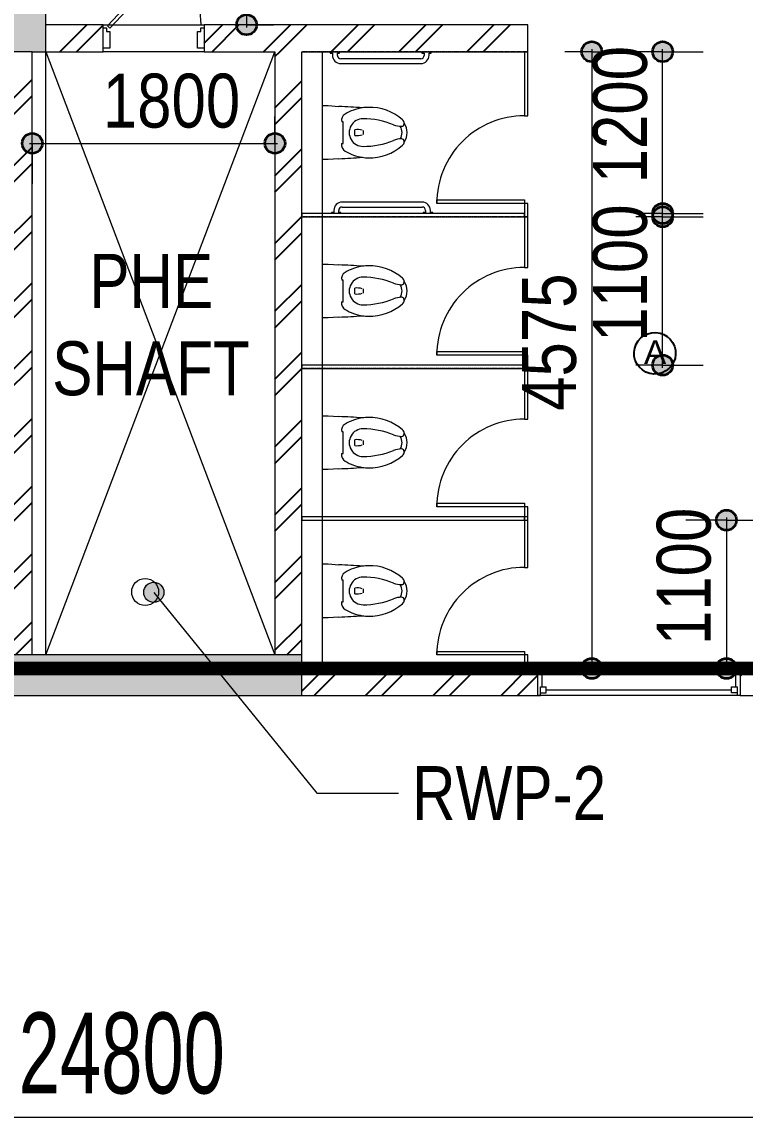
# Model space of a CAD drawing. Header units: millimetres. Extents: x 1706 to 249912, y -487248 to 27192.
# Drawn here: x 104759 to 110123, y -487148 to -479024 of the extents above; entities that cross this region are included whole.
import ezdxf

# ---------------------------------------------------------------- set-up
doc = ezdxf.new("R2010")
doc.units = ezdxf.units.MM
doc.linetypes.add('Dash', pattern=[6.35, 3.175, -3.175])
doc.layers.get('0').update_dxf_attribs({"color": 251})
for name, color, linetype, lineweight in [('A-ANNO-DIMS', 251, 'Continuous', 5), ('A-ANNO-DIMS-200', 251, 'Continuous', 5), ('A-DETL-THIN', 251, 'Continuous', 5), ('A-DOOR', 251, 'Continuous', 5), ('A-FLOR', 251, 'Continuous', 5), ('A-GENM', 251, 'Continuous', 5), ('A-GENM-HDLN', 251, 'Dash', 5), ('A-GLAZ', 251, 'Continuous', 5), ('A-WALL', 251, 'Continuous', 5), ('A-WALL-PATT', 251, 'Continuous', 25), ('G-ANNO-TEXT', 251, 'Continuous', 5), ('M-FIRE-FHC', 251, 'Continuous', 9), ('P-SANR-FIXT', 251, 'Continuous', 5)]:
    doc.layers.add(name, color=color, linetype=linetype, lineweight=lineweight)
doc.layers.add('FIRE COMPARTMENTATION', color=30, linetype='Continuous')
doc.layers.add('PHE-MULTI SENSOR DETECTOR (ABOVE', color=3, linetype='Continuous')
doc.styles.add('Arial', font='arial.ttf', dxfattribs={"height": 300})
doc.styles.add('Arial Narrow', font='ARIALN.TTF', dxfattribs={"height": 450})
doc.styles.add('Arial Narrow_2', font='ARIALN.TTF', dxfattribs={"width": 0.8, "height": 300})
doc.styles.add('Arial_2', font='arial.ttf', dxfattribs={"width": 0.8, "height": 270})
doc.dimstyles.new('RSP_DIM_2_0mm__DOT_', dxfattribs={"dimscale": 304.8, "dimtxt": 409.372389, "dimasz": 1.968504, "dimexe": 0.984252, "dimexo": 0.0625, "dimgap": 0, "dimtad": 1, "dimdec": 0, "dimrnd": 5, "dimzin": 0, "dimdsep": 46, "dimtxsty": 'Arial Narrow', "dimblk1": 'DOTSMALL', "dimblk2": 'DOTSMALL', "dimsah": 1, "dimcen": 0.09, "dimdle": 0.065617, "dimazin": 0, "dimtfac": 1, "dimtdec": 4, "dimtix": 1, "dimtmove": 0, "dimatfit": 3, "dimfxl": 0.656168, "dimfxlon": 1, "dimtvp": 1, "dimtolj": 1, "dimtzin": 0, "dimarcsym": 2})
doc.dimstyles.new('RSP_DIM_3_0mm_BOLD_ARIAL__Outer_Dims_', dxfattribs={"dimscale": 304.8, "dimtxt": 614.058584, "dimasz": 2.624672, "dimexe": 0, "dimexo": 0.0625, "dimgap": 0, "dimtad": 1, "dimdec": 0, "dimrnd": 5, "dimzin": 0, "dimdsep": 46, "dimtxsty": 'Arial Narrow_2', "dimblk1": 'DOTSMALL', "dimblk2": 'DOTSMALL', "dimsah": 1, "dimcen": 0.09, "dimazin": 0, "dimtfac": 1, "dimtdec": 4, "dimtix": 1, "dimtmove": 0, "dimatfit": 3, "dimfxl": 1.5625, "dimfxlon": 1, "dimtvp": 1, "dimtolj": 1, "dimtzin": 0, "dimarcsym": 2})
pattern_1 = [(45, (-45658.5, 463347.42), (-251.44717, 251.44717), []), (45, (-45658.5, 463728.42), (-251.44717, 251.44717), [])]

# ---------------------------------------------------------------- blocks, each defined once
blk = doc.blocks.new('zw$3B71')
at = {"layer": 'FIRE COMPARTMENTATION', "color": 1, "const_width": 100}
blk.add_lwpolyline([(11752.3, -9912), (7050, -9912), (7050, -20472.7), (-17450, -20472.7), (-17529.2, -9903), (-20879.2, -9897), (-20800, -9900), (-66300, -9900), (-66300, -2000), (-67500, -2000), (-67500, 10496.8), (-63512, 10500), (-63512, 16512), (11752.3, 16512), (11752.3, -9101.5)], close=True, dxfattribs=at)
blk = doc.blocks.new('Above false ceiling')
at = {"extrusion": (0.007291, -0.048425, 0.9988)}
blk.add_circle((0, 1, 0), 193, dxfattribs=at)
at = {"style": 'Arial'}
blk.add_text('A', height=222, rotation=0.0001, dxfattribs=at).set_placement((-101, -100, 0))
blk = doc.blocks.new('NEW SHAFT DOOR - FD11 - 750x2250 --1875511-2ND FLOOR PLAN_')
at = {"layer": 'A-DOOR'}
for p, q in [((-375, 73.8), (-325, 73.8)), ((-375, -76.2), (-375, 73.8)), ((-325, 73.8), (-325, -50.2)), ((325, 73.8), (375, 73.8)), ((325, -50.2), (325, 73.8)), ((375, 73.8), (375, -76.2)), ((-350, -76.2), (-375, -76.2)), ((-350, -50.2), (-350, -76.2)), ((-325, -50.2), (-350, -50.2)), ((324.7, -75.6), (-169.4, -598.1)), ((342.9, -92.8), (324.7, -75.6)), ((350, -50.2), (325, -50.2)), ((350, -76.2), (350, -50.2)), ((375, -76.2), (350, -76.2)), ((342.9, -92.8), (-151.2, -615.3)), ((-151.2, -615.3), (-169.4, -598.1))]:
    blk.add_line(p, q, dxfattribs=at)
blk.add_arc((418.2, -100.7), 769.9, 180, 220.24656, dxfattribs=at)
blk = doc.blocks.new('M_Fixed - 1500 x 2100mm-1675419-2ND FLOOR PLAN_')
at = {"layer": 'A-GLAZ'}
for p, q in [((-750, 87), (-718, 87)), ((-718, -50), (-718, 87)), ((718, -50), (718, 87)), ((750, 87), (718, 87)), ((-731, -113), (-731, -50)), ((-731, -50), (-687, -50)), ((-687, -94), (-687, -50)), ((-687, -72), (687, -72)), ((687, -50), (731, -50)), ((687, -94), (687, -50)), ((731, -113), (731, -50)), ((-750, -113), (-731, -113)), ((-731, -94), (-687, -94)), ((731, -94), (687, -94)), ((748.9, -113), (731, -113))]:
    blk.add_line(p, q, dxfattribs=at)
blk = doc.blocks.new('Wall_Hung_Flushometer_Toilet_-_TOTO_-_CT708E - Wall_Hung_Flushometer_Toilet_-_TOTO_-_CT708E-404150-2ND FLOOR PLAN_')
at = {"layer": 'P-SANR-FIXT'}
for p, q in [((41758.5, -480820.1), (41803.3, -480820.1)), ((41758.5, -480820.1), (41803.3, -480820.1)), ((41803.3, -480820.1), (41883.4, -480826.7)), ((41803.3, -480820.1), (41883.4, -480826.7)), ((41913.5, -480939.8), (41903.6, -480939.8)), ((41913.5, -481101.1), (41913.5, -480939.8)), ((42001.8, -481041.4), (42001.8, -480998.9)), ((42061.8, -481005.2), (42061.8, -481035.1)), ((41903.4, -481101.1), (41913.5, -481101.1)), ((41803.3, -481220.2), (41758.5, -481220.2)), ((41803.3, -481220.2), (41758.5, -481220.2)), ((41883.4, -481213.6), (41803.3, -481220.2)), ((41883.4, -481213.6), (41803.3, -481220.2))]:
    blk.add_line(p, q, dxfattribs=at)
for centre, radius, start, end in [((41732.1, -485022.7), 4198.7, 85.55326, 87.9346), ((41732.1, -485022.7), 4198.7, 85.55326, 87.9346), ((42110.4, -481187.9), 355.2, 98.54006, 120.77606), ((42110.4, -481187.9), 355.2, 91.58242, 98.54006), ((42110.4, -481187.9), 355.2, 91.58242, 98.54006), ((42110.7, -481200.4), 367.7, 48.32453, 91.58242), ((42110.7, -481200.4), 367.7, 48.32453, 91.58242), ((41956.1, -480928.8), 53.7, 120.77606, 191.8023), ((42061.9, -481020.1), 102.5, 89.81669, 270.18331), ((42060.3, -481526.3), 608.7, 68.0418, 89.81669), ((42330.8, -480953.2), 36.7, 4.60166, 48.32453), ((42330.8, -480953.2), 36.7, 4.60166, 48.32453), ((42018.6, -481127.8), 130, 73.40052, 97.42472), ((42347.4, -480814.2), 159.1, 248.0418, 270.41745), ((42264.7, -481020.1), 86.7, 327.11334, 32.88666), ((42264.7, -481020.1), 86.7, 327.11334, 32.88666), ((42348.4, -480954.3), 19, 270.41745, 356.31952), ((42267.6, -481020.1), 121.8, 324.96388, 35.03612), ((42267.6, -481020.1), 121.8, 324.96388, 35.03612), ((42330.8, -480953.2), 36.7, 356.31952, 4.60166), ((42018.6, -480912.5), 130, 262.57528, 286.59948), ((42060.3, -480514), 608.7, 270.18331, 291.9582), ((42347.4, -481226.1), 159.1, 89.58255, 111.9582), ((42348.4, -481086), 19, 3.68048, 89.58255), ((42330.8, -481087.1), 36.7, 311.67547, 355.39834), ((42330.8, -481087.1), 36.7, 311.67547, 355.39834), ((42330.8, -481087.1), 36.7, 355.39834, 3.68048), ((41956.1, -481111.5), 53.7, 168.89433, 239.22394), ((42110.4, -480852.4), 355.2, 239.22394, 261.45994), ((42110.7, -480839.9), 367.7, 268.41758, 311.67547), ((42110.7, -480839.9), 367.7, 268.41758, 311.67547), ((41732.1, -477017.6), 4198.7, 272.0654, 274.44674), ((41732.1, -477017.6), 4198.7, 272.0654, 274.44674), ((42110.4, -480852.4), 355.2, 261.45994, 268.41758), ((42110.4, -480852.4), 355.2, 261.45994, 268.41758)]:
    blk.add_arc(centre, radius, start, end, dxfattribs=at)
blk = doc.blocks.new('Toilet Stall_Floor to Ceiling_Middle - 1100 x 1650 Clear-2362225-2ND FLOOR PLAN_')
at = {"layer": 'A-GENM'}
for p, q in [((-145.1, -100), (-170.1, -100)), ((-170.1, -100), (-170.1, -1750)), ((-145.1, -1750), (-145.1, -100)), ((-70.1, -1750), (-70.1, -1100)), ((-70.1, -1100), (-45.1, -1100)), ((-45.1, -1100), (-45.1, -1750)), ((-170.1, -1750), (-145.1, -1750)), ((-70.1, -1750), (-170.1, -1750)), ((-170.1, -1750), (-170.1, -1775)), ((-170.1, -1775), (-70.1, -1775)), ((-70.1, -1775), (-70.1, -1750)), ((-45.1, -1750), (-70.1, -1750)), ((954.9, -1750), (579.9, -1750)), ((579.9, -1750), (579.9, -1775)), ((579.9, -1775), (954.9, -1775)), ((954.9, -1775), (954.9, -1750))]:
    blk.add_line(p, q, dxfattribs=at)
blk.add_arc((-70.1, -1750), 650, 360, 90, dxfattribs=at)
at = {"layer": 'A-GENM-HDLN'}
blk.add_line((954.9, -1750), (954.9, -100), dxfattribs=at)
blk = doc.blocks.new('Toilet Stall_Floor to Ceiling_Middle - 1200 x 1650 Clear-2362231-2ND FLOOR PLAN_')
at = {"layer": 'A-GENM'}
for p, q in [((-195.1, -100), (-220.1, -100)), ((-220.1, -100), (-220.1, -1750)), ((-195.1, -1750), (-195.1, -100)), ((-120.1, -1750), (-120.1, -1100)), ((-120.1, -1100), (-95.1, -1100)), ((-95.1, -1100), (-95.1, -1750)), ((-220.1, -1750), (-195.1, -1750)), ((-120.1, -1750), (-220.1, -1750)), ((-220.1, -1750), (-220.1, -1775)), ((-220.1, -1775), (-120.1, -1775)), ((-120.1, -1775), (-120.1, -1750)), ((-95.1, -1750), (-120.1, -1750)), ((1004.9, -1750), (529.9, -1750)), ((529.9, -1750), (529.9, -1775)), ((529.9, -1775), (1004.9, -1775)), ((1004.9, -1775), (1004.9, -1750))]:
    blk.add_line(p, q, dxfattribs=at)
blk.add_arc((-120.1, -1750), 650, 360, 90, dxfattribs=at)
at = {"layer": 'A-GENM-HDLN'}
blk.add_line((1004.9, -1750), (1004.9, -100), dxfattribs=at)
blk = doc.blocks.new('Grab Rail - Horizontal SMALL - Grab Bar Horizontal-2370633-2ND FLOOR PLAN_')
at = {"layer": 'P-SANR-FIXT'}
for p, q in [((-558.8, 88), (-1152.8, 88)), ((-1213.8, 10), (-1230.8, 10)), ((-1230.8, 10), (-1230.8, 0)), ((-1213.8, 27), (-1213.8, 10)), ((-1177.8, 10), (-1177.8, 27)), ((-1160.8, 10), (-1177.8, 10)), ((-1160.8, 0), (-1160.8, 10)), ((-1152.8, 52), (-558.8, 52)), ((-533.8, 10), (-550.8, 10)), ((-550.8, 10), (-550.8, 0)), ((-533.8, 27), (-533.8, 10)), ((-497.8, 10), (-497.8, 27)), ((-480.8, 10), (-497.8, 10)), ((-480.8, 0), (-480.8, 10))]:
    blk.add_line(p, q, dxfattribs=at)
for centre, radius, start, end in [((-1152.8, 27), 61, 90, 180), ((-558.8, 27), 61, 360, 90), ((-1152.8, 27), 25, 90, 180), ((-558.8, 27), 25, 0, 90)]:
    blk.add_arc(centre, radius, start, end, dxfattribs=at)
blk = doc.blocks.new('Grab Rail - Horizontal SMALL - Grab Bar Horizontal-V20-2ND FLOOR PLAN_')
at = {"layer": 'P-SANR-FIXT'}
for p, q in [((-558.8, 88), (-1152.8, 88)), ((-1213.8, 10), (-1230.8, 10)), ((-1230.8, 10), (-1230.8, 3.9)), ((-1213.8, 27), (-1213.8, 10)), ((-1177.8, 10), (-1177.8, 27)), ((-1160.8, 10), (-1177.8, 10)), ((-1160.8, 3.9), (-1160.8, 10)), ((-1152.8, 52), (-558.8, 52)), ((-533.8, 10), (-550.8, 10)), ((-550.8, 10), (-550.8, 3.9)), ((-533.8, 27), (-533.8, 10)), ((-497.8, 10), (-497.8, 27)), ((-480.8, 10), (-497.8, 10)), ((-480.8, 3.9), (-480.8, 10))]:
    blk.add_line(p, q, dxfattribs=at)
for centre, radius, start, end in [((-1152.8, 27), 61, 90, 180), ((-558.8, 27), 61, 360, 90), ((-1152.8, 27), 25, 90, 180), ((-558.8, 27), 25, 0, 90)]:
    blk.add_arc(centre, radius, start, end, dxfattribs=at)
blk = doc.blocks.new('DIMBLOCK164-2ND FLOOR PLAN_')
at = {"layer": 'A-ANNO-DIMS-200', "lineweight": 35, "transparency": 16777216}
h = blk.add_hatch(color=256, dxfattribs=at)
edge = h.paths.add_edge_path()
edge.add_arc((219471.4, -479924.9), 75, 0, 360)
h = blk.add_hatch(color=256, dxfattribs=at)
edge = h.paths.add_edge_path()
edge.add_arc((221271.4, -479924.9), 75, 0, 360)
at = {"layer": 'A-ANNO-DIMS-200', "transparency": 16777216}
for p, q in [((219471.4, -479924.9), (219471.4, -479724.9)), ((221271.4, -479924.9), (221271.4, -479724.9)), ((219451.4, -479924.9), (221291.4, -479924.9)), ((219471.4, -479924.9), (219471.4, -480224.9)), ((221271.4, -479924.9), (221271.4, -480224.9))]:
    blk.add_line(p, q, dxfattribs=at)
at = {"layer": 'A-ANNO-DIMS-200', "lineweight": 35, "transparency": 16777216}
for centre in [(219471.4, -479924.9), (221271.4, -479924.9)]:
    blk.add_circle(centre, 75, dxfattribs=at)
at = {"layer": 'A-ANNO-DIMS-200', "color": 0, "transparency": 16777216, "insert": (219994.5, -479408), "char_height": 400, "width": 904.518, "attachment_point": 1, "line_spacing_factor": 0.974696, "style": 'Arial Narrow'}
blk.add_mtext('1800', dxfattribs=at)
blk = doc.blocks.new('_DotSmall')
at = {"color": 0, "linetype": 'ByBlock', "const_width": 0.5}
blk.add_lwpolyline([(-0.0625, 0, 1), (0.0625, 0, 1)], format="xyb", close=True, dxfattribs=at)
blk = doc.blocks.new('DIMBLOCK168-2ND FLOOR PLAN_')
at = {"layer": 'A-ANNO-DIMS-200', "lineweight": 35, "transparency": 16777216}
h = blk.add_hatch(color=256, dxfattribs=at)
edge = h.paths.add_edge_path()
edge.add_arc((224620.4, -482720.1), 75, 0, 360)
h = blk.add_hatch(color=256, dxfattribs=at)
edge = h.paths.add_edge_path()
edge.add_arc((224620.4, -483820.1), 75, 0, 360)
at = {"layer": 'A-ANNO-DIMS-200', "transparency": 16777216}
for p, q in [((224620.4, -482720.1), (224320.4, -482720.1)), ((224620.4, -482700.1), (224620.4, -483840.1)), ((224620.4, -482720.1), (224820.4, -482720.1)), ((224620.4, -483820.1), (224320.4, -483820.1)), ((224620.4, -483820.1), (224820.4, -483820.1))]:
    blk.add_line(p, q, dxfattribs=at)
at = {"layer": 'A-ANNO-DIMS-200', "lineweight": 35, "transparency": 16777216}
for centre in [(224620.4, -482720.1), (224620.4, -483820.1)]:
    blk.add_circle(centre, 75, dxfattribs=at)
at = {"layer": 'A-ANNO-DIMS-200', "color": 0, "transparency": 16777216, "insert": (224103.5, -483647), "char_height": 400, "width": 904.518, "attachment_point": 1, "rotation": 90, "line_spacing_factor": 0.974696, "style": 'Arial Narrow'}
blk.add_mtext('1100', dxfattribs=at)
blk = doc.blocks.new('DIMBLOCK177-2ND FLOOR PLAN_')
at = {"layer": 'A-ANNO-DIMS-200', "lineweight": 35, "transparency": 16777216}
h = blk.add_hatch(color=256, dxfattribs=at)
edge = h.paths.add_edge_path()
edge.add_arc((221061.1, -477347.4), 75, 0, 360)
h = blk.add_hatch(color=256, dxfattribs=at)
edge = h.paths.add_edge_path()
edge.add_arc((221061.1, -479045.1), 75, 0, 360)
at = {"layer": 'A-ANNO-DIMS-200', "transparency": 16777216}
for p, q in [((221061.1, -477347.4), (220761.1, -477347.4)), ((221061.1, -477327.4), (221061.1, -479065.1)), ((221061.1, -477347.4), (221261.1, -477347.4)), ((221061.1, -479045.1), (220761.1, -479045.1)), ((221061.1, -479045.1), (221261.1, -479045.1))]:
    blk.add_line(p, q, dxfattribs=at)
at = {"layer": 'A-ANNO-DIMS-200', "lineweight": 35, "transparency": 16777216}
for centre in [(221061.1, -477347.4), (221061.1, -479045.1)]:
    blk.add_circle(centre, 75, dxfattribs=at)
at = {"layer": 'A-ANNO-DIMS-200', "color": 0, "transparency": 16777216, "insert": (220544.1, -478573.1), "char_height": 400, "width": 904.518, "attachment_point": 1, "rotation": 90, "line_spacing_factor": 0.974696, "style": 'Arial Narrow'}
blk.add_mtext('1700', dxfattribs=at)
blk = doc.blocks.new('DIMBLOCK201-2ND FLOOR PLAN_')
at = {"layer": 'A-ANNO-DIMS-200', "lineweight": 35, "transparency": 16777216}
h = blk.add_hatch(color=256, dxfattribs=at)
edge = h.paths.add_edge_path()
edge.add_arc((223621.4, -479245.1), 75, 0, 360)
h = blk.add_hatch(color=256, dxfattribs=at)
edge = h.paths.add_edge_path()
edge.add_arc((223621.4, -483820.1), 75, 0, 360)
at = {"layer": 'A-ANNO-DIMS-200', "transparency": 16777216}
for p, q in [((223621.4, -479225.1), (223621.4, -483840.1)), ((223621.4, -479245.1), (223421.4, -479245.1)), ((223621.4, -479245.1), (223921.4, -479245.1)), ((223621.4, -483820.1), (223321.4, -483820.1)), ((223621.4, -483820.1), (223821.4, -483820.1))]:
    blk.add_line(p, q, dxfattribs=at)
at = {"layer": 'A-ANNO-DIMS-200', "lineweight": 35, "transparency": 16777216}
for centre in [(223621.4, -479245.1), (223621.4, -483820.1)]:
    blk.add_circle(centre, 75, dxfattribs=at)
at = {"layer": 'A-ANNO-DIMS-200', "color": 0, "transparency": 16777216, "insert": (223104.4, -481909.5), "char_height": 400, "width": 904.518, "attachment_point": 1, "rotation": 90, "line_spacing_factor": 0.974696, "style": 'Arial Narrow'}
blk.add_mtext('4575', dxfattribs=at)
blk = doc.blocks.new('DIMBLOCK208-2ND FLOOR PLAN_')
at = {"layer": 'A-ANNO-DIMS-200', "lineweight": 35, "transparency": 16777216}
h = blk.add_hatch(color=256, dxfattribs=at)
edge = h.paths.add_edge_path()
edge.add_arc((224147.4, -480470.1), 75, 0, 360)
h = blk.add_hatch(color=256, dxfattribs=at)
edge = h.paths.add_edge_path()
edge.add_arc((224147.4, -481570.1), 75, 0, 360)
at = {"layer": 'A-ANNO-DIMS-200', "transparency": 16777216}
for p, q in [((224147.4, -480470.1), (223947.4, -480470.1)), ((224147.4, -481590.1), (224147.4, -480450.1)), ((224147.4, -480470.1), (224447.4, -480470.1)), ((224147.4, -481570.1), (223947.4, -481570.1)), ((224147.4, -481570.1), (224447.4, -481570.1))]:
    blk.add_line(p, q, dxfattribs=at)
at = {"layer": 'A-ANNO-DIMS-200', "lineweight": 35, "transparency": 16777216}
for centre in [(224147.4, -480470.1), (224147.4, -481570.1)]:
    blk.add_circle(centre, 75, dxfattribs=at)
at = {"layer": 'A-ANNO-DIMS-200', "color": 0, "transparency": 16777216, "insert": (223630.5, -481397), "char_height": 400, "width": 904.518, "attachment_point": 1, "rotation": 90, "line_spacing_factor": 0.974696, "style": 'Arial Narrow'}
blk.add_mtext('1100', dxfattribs=at)
blk = doc.blocks.new('DIMBLOCK209-2ND FLOOR PLAN_')
at = {"layer": 'A-ANNO-DIMS-200', "lineweight": 35, "transparency": 16777216}
h = blk.add_hatch(color=256, dxfattribs=at)
edge = h.paths.add_edge_path()
edge.add_arc((224147.4, -479245.1), 75, 0, 360)
h = blk.add_hatch(color=256, dxfattribs=at)
edge = h.paths.add_edge_path()
edge.add_arc((224147.4, -480445.1), 75, 0, 360)
at = {"layer": 'A-ANNO-DIMS-200', "transparency": 16777216}
for p, q in [((224147.4, -480465.1), (224147.4, -479225.1)), ((224147.4, -479245.1), (223947.4, -479245.1)), ((224147.4, -479245.1), (224447.4, -479245.1)), ((224147.4, -480445.1), (223947.4, -480445.1)), ((224147.4, -480445.1), (224447.4, -480445.1))]:
    blk.add_line(p, q, dxfattribs=at)
at = {"layer": 'A-ANNO-DIMS-200', "lineweight": 35, "transparency": 16777216}
for centre in [(224147.4, -479245.1), (224147.4, -480445.1)]:
    blk.add_circle(centre, 75, dxfattribs=at)
at = {"layer": 'A-ANNO-DIMS-200', "color": 0, "transparency": 16777216, "insert": (223630.5, -480222), "char_height": 400, "width": 904.518, "attachment_point": 1, "rotation": 90, "line_spacing_factor": 0.974696, "style": 'Arial Narrow'}
blk.add_mtext('1200', dxfattribs=at)
blk = doc.blocks.new('DIMBLOCK218-2ND FLOOR PLAN_')
at = {"layer": 'A-ANNO-DIMS-200', "lineweight": 25, "transparency": 16777216}
h = blk.add_hatch(color=256, dxfattribs=at)
edge = h.paths.add_edge_path()
edge.add_arc((207921.4, -487148), 100, 0, 360)
h = blk.add_hatch(color=256, dxfattribs=at)
edge = h.paths.add_edge_path()
edge.add_arc((232721.4, -487148), 100, 0, 360)
at = {"layer": 'A-ANNO-DIMS-200', "transparency": 16777216}
for p, q in [((207921.4, -487148), (207921.4, -486671.7)), ((232721.4, -487148), (232721.4, -486671.7)), ((207921.4, -487148), (232721.4, -487148)), ((207921.4, -487148), (207921.4, -487148)), ((232721.4, -487148), (232721.4, -487148))]:
    blk.add_line(p, q, dxfattribs=at)
at = {"layer": 'A-ANNO-DIMS-200', "lineweight": 25, "transparency": 16777216}
for centre in [(207921.4, -487148), (232721.4, -487148)]:
    blk.add_circle(centre, 100, dxfattribs=at)
at = {"layer": 'A-ANNO-DIMS-200', "color": 0, "transparency": 16777216, "insert": (219371.1, -486372.5), "char_height": 600, "width": 2280.789, "attachment_point": 1, "line_spacing_factor": 0.974696, "style": 'Arial Narrow_2'}
blk.add_mtext('24800', dxfattribs=at)
blk = doc.blocks.new('A$Cdfc9e3fe')
at = {"layer": 'A-WALL-PATT'}
for points in [[(-6050, -15897.7), (-5950, -15897.7), (-5950, -9100), (-6250, -9100), (-6250, -15897.7)], [(-4050, -20672.7), (-4050, -20372.7), (-6250, -20372.7), (-6250, -20672.7), (-4429.2, -20672.7)]]:
    blk.add_hatch(color=256, dxfattribs=at).paths.add_polyline_path(points)
h = blk.add_hatch(dxfattribs=at)
h.set_pattern_fill('FP_2', color=256, style=0, pattern_type=2)
h.set_pattern_definition(pattern_1)
h.paths.add_polyline_path([(-5530.3, -15897.7), (-5525, -15897.7), (-5525, -15697.7), (-5950, -15697.7), (-5950, -15897.7)])
h.paths.add_polyline_path([(-2375, -15897.7), (-2375, -15697.7), (-4775, -15697.7), (-4775, -15897.7), (-3100.8, -15897.7)])
h = blk.add_hatch(dxfattribs=at)
h.set_pattern_fill('FP_2', color=256, style=0, pattern_type=2)
h.set_pattern_definition(pattern_1)
h.paths.add_polyline_path([(-6250, -20372.7), (-6050, -20372.7), (-6050, -15897.7), (-6250, -15897.7), (-6250, -20023)])
h = blk.add_hatch(dxfattribs=at)
h.set_pattern_fill('FP_2', color=256, style=0, pattern_type=2)
h.set_pattern_definition(pattern_1)
h.paths.add_polyline_path([(-4250, -20372.7), (-4050, -20372.7), (-4050, -15897.7), (-4250, -15897.7), (-4250, -20023)])
h = blk.add_hatch(dxfattribs=at)
h.set_pattern_fill('FP_2', color=256, style=0, pattern_type=2)
h.set_pattern_definition(pattern_1)
h.paths.add_polyline_path([(5075, -20672.7), (5075, -20472.7), (4975, -20472.7), (4975, -20672.7)])
h.paths.add_polyline_path([(3475, -20672.7), (3475, -20472.7), (-800, -20472.7), (-800, -20672.7), (2212.5, -20672.7)])
h.paths.add_polyline_path([(-3765, -20672.7), (-2300, -20672.7), (-2300, -20472.7), (-4050, -20472.7), (-4050, -20672.7)])
at = {"layer": 'G-ANNO-TEXT'}
h = blk.add_hatch(color=256, dxfattribs=at)
edge = h.paths.add_edge_path()
edge.add_arc((-5148.7, -19908.1), 75, 0, 360)
at = {"layer": 'A-DETL-THIN'}
for p, q in [((-5950, -20372.7), (-5950, -15897.7)), ((-5950, -15897.7), (-4250, -20372.7)), ((-5950, -20372.7), (-4250, -15897.7))]:
    blk.add_line(p, q, dxfattribs=at)
blk.add_circle((-5212.6, -19904.9), 100, dxfattribs=at)
at = {"layer": 'A-FLOR'}
blk.add_line((-5950, -20372.7), (-5950, -15897.7), dxfattribs=at)
at = {"layer": 'A-WALL'}
for p, q in [((-5950, -15697.7), (-5950, -9100)), ((-5525, -15697.7), (-5950, -15697.7)), ((-5950, -15897.7), (-5950, -15697.7)), ((-5525, -15721.5), (-5525, -15697.7)), ((-5525, -15697.7), (-4775, -15697.7)), ((-2375, -15697.7), (-4775, -15697.7)), ((-4775, -15697.7), (-4775, -15721.5)), ((-2375, -15897.7), (-2375, -15697.7)), ((-6050, -15897.7), (-6250, -15897.7)), ((-6050, -15897.7), (-5525, -15897.7)), ((-6050, -20372.7), (-6050, -15897.7)), ((-5525, -15897.7), (-5525, -15871.5)), ((-4775, -15897.7), (-5525, -15897.7)), ((-4775, -15871.5), (-4775, -15897.7)), ((-4775, -15897.7), (-4250, -15897.7)), ((-4250, -15897.7), (-4250, -20372.7)), ((-4050, -15897.7), (-2375, -15897.7)), ((-4050, -20672.7), (-4050, -15897.7)), ((-3900, -15897.7), (-3900, -20472.7)), ((-4050, -20372.7), (-6250, -20372.7)), ((-2300, -20472.7), (-4050, -20472.7)), ((-2300, -20672.7), (-2300, -20472.7)), ((-2300, -20472.7), (-800, -20472.7)), ((3475, -20472.7), (-800, -20472.7)), ((-800, -20472.7), (-800, -20672.7)), ((-8175, -20672.7), (-4050, -20672.7)), ((-4050, -20672.7), (-2300, -20672.7)), ((-800, -20672.7), (-2300, -20672.7)), ((-800, -20672.7), (3475, -20672.7))]:
    blk.add_line(p, q, dxfattribs=at)
at = {"layer": 'G-ANNO-TEXT'}
for p, q in [((-5148.7, -19908.1), (-3939.9, -21397.2)), ((-3939.9, -21397.2), (-3333.1, -21397.2))]:
    blk.add_line(p, q, dxfattribs=at)
blk.add_circle((-5148.7, -19908.1), 75, dxfattribs=at)
at = {"layer": 'A-DOOR', "rotation": 180}
blk.add_blockref('NEW SHAFT DOOR - FD11 - 750x2250 --1875511-2ND FLOOR PLAN_', (-5150, -15797.7), dxfattribs=at)
at = {"layer": 'A-GENM-HDLN', "rotation": 89.9999999999999}
for name, p in [('Toilet Stall_Floor to Ceiling_Middle - 1200 x 1650 Clear-2362231-2ND FLOOR PLAN_', (-4150, -16902.6)), ('Toilet Stall_Floor to Ceiling_Middle - 1100 x 1650 Clear-2362225-2ND FLOOR PLAN_', (-4150, -18077.6)), ('Toilet Stall_Floor to Ceiling_Middle - 1100 x 1650 Clear-2362225-2ND FLOOR PLAN_', (-4150, -19202.6)), ('Toilet Stall_Floor to Ceiling_Middle - 1100 x 1650 Clear-2362225-2ND FLOOR PLAN_', (-4150, -20302.6))]:
    blk.add_blockref(name, p, dxfattribs=at)
at = {"layer": 'A-GLAZ'}
blk.add_blockref('M_Fixed - 1500 x 2100mm-1675419-2ND FLOOR PLAN_', (-1550, -20559.7), dxfattribs=at)
at = {"layer": 'P-SANR-FIXT', "rotation": 180}
blk.add_blockref('Grab Rail - Horizontal SMALL - Grab Bar Horizontal-2370633-2ND FLOOR PLAN_', (-4320.8, -15897.7), dxfattribs=at)
at = {"layer": 'P-SANR-FIXT'}
for name, p in [('Wall_Hung_Flushometer_Toilet_-_TOTO_-_CT708E - Wall_Hung_Flushometer_Toilet_-_TOTO_-_CT708E-404150-2ND FLOOR PLAN_', (-45658.5, 464522.4)), ('Grab Rail - Horizontal SMALL - Grab Bar Horizontal-V20-2ND FLOOR PLAN_', (-2599.2, -17101.7)), ('Wall_Hung_Flushometer_Toilet_-_TOTO_-_CT708E - Wall_Hung_Flushometer_Toilet_-_TOTO_-_CT708E-404150-2ND FLOOR PLAN_', (-45658.5, 463347.4)), ('Wall_Hung_Flushometer_Toilet_-_TOTO_-_CT708E - Wall_Hung_Flushometer_Toilet_-_TOTO_-_CT708E-404150-2ND FLOOR PLAN_', (-45658.5, 462222.4)), ('Wall_Hung_Flushometer_Toilet_-_TOTO_-_CT708E - Wall_Hung_Flushometer_Toilet_-_TOTO_-_CT708E-404150-2ND FLOOR PLAN_', (-45658.5, 461122.4))]:
    blk.add_blockref(name, p, dxfattribs=at)
at = {"layer": 'G-ANNO-TEXT', "char_height": 400, "attachment_point": 1, "style": 'Arial_2'}
for s, insert, width in [('PHE ', (-5627, -17398), 1295.527), ('SHAFT', (-5902.1, -18046.2), 1808.607), ('RWP-2', (-3233.1, -21197.2), 1795.78)]:
    blk.add_mtext(s, dxfattribs=dict(at, insert=insert, width=width))
at = {"layer": 'A-ANNO-DIMS'}
for base, p1, p2, angle, dimstyle, override, picture, middle in [((-57708, 58837.5), (-58407.8, 58396.6), (-57645.5, 58647.5), 18.21982, 'RSP_DIM_2_0mm__DOT_', {"dimpost": '<>', "dimfxl": 802.504663}, 'DIMBLOCK218-2ND FLOOR PLAN_', (-58153, 58906)), ((62909.4, 17500), (62433.1, -10900), (62433.1, 17500), 90, 'RSP_DIM_3_0mm_BOLD_ARIAL__Outer_Dims_', {"dimpost": '<>', "dimfxl": 28400}, 'DIMBLOCK208-2ND FLOOR PLAN_', (62603, 3300)), ((-73386, -9600), (-73186, -20672.7), (-73186, -9600), 90, 'RSP_DIM_2_0mm__DOT_', {"dimpost": '<>', "dimfxl": 11072.763732}, 'DIMBLOCK209-2ND FLOOR PLAN_', (-73590.2, -15136.3)), ((-901, -20472.7), (-701, -19372.7), (-701, -20472.7), 90, 'RSP_DIM_2_0mm__DOT_', {"dimpost": '<>', "dimfxl": 1100}, 'DIMBLOCK168-2ND FLOOR PLAN_', (-1105.2, -19922.7))]:
    dim = blk.add_linear_dim(base=base, p1=p1, p2=p2, angle=angle, dimstyle=dimstyle, override=override, dxfattribs=at)
    dim.commit()
    dim.dimension.update_dxf_attribs({"geometry": picture, "text_midpoint": middle, "insert": (-225521.4, 463347.4)})
for base, p1, p2, override, picture, middle in [((-13050, -14965), (-13950, -14765), (-13050, -14765), {"dimpost": '<>', "dimfxl": 900.004998}, 'DIMBLOCK177-2ND FLOOR PLAN_', (-13500, -14760.7)), ((-2375, -15051.5), (-4050, -15251.5), (-2375, -15251.5), {"dimpost": '<>', "dimfxl": 1675}, 'DIMBLOCK201-2ND FLOOR PLAN_', (-3212.5, -14847.3)), ((-4250, -16577.5), (-6050, -16377.5), (-4250, -16377.5), {"dimpost": '<>', "dimfxl": 1800.000001}, 'DIMBLOCK164-2ND FLOOR PLAN_', (-5150, -16373.3))]:
    dim = blk.add_linear_dim(base=base, p1=p1, p2=p2, dimstyle='RSP_DIM_2_0mm__DOT_', override=override, dxfattribs=at)
    dim.commit()
    dim.dimension.update_dxf_attribs({"geometry": picture, "text_midpoint": middle, "insert": (-225521.4, 463347.4)})

msp = doc.modelspace()

# ---------------------------------------------------------------- block references
msp.add_blockref('A$Cdfc9e3fe', (110885.701, -463347.417))

# ---------------------------------------------------------------- next in the draw order: block references
at = {"layer": 'M-FIRE-FHC'}
msp.add_blockref('zw$3B71', (110885.699, -463347.417), dxfattribs=at)

# ---------------------------------------------------------------- next in the draw order: block references
at = {"layer": 'PHE-MULTI SENSOR DETECTOR (ABOVE', "xscale": 0.8, "yscale": 0.8, "zscale": 0.8}
msp.add_blockref('Above false ceiling', (109453.946, -481482.645), dxfattribs=at)

doc.saveas('drawing.dxf')
